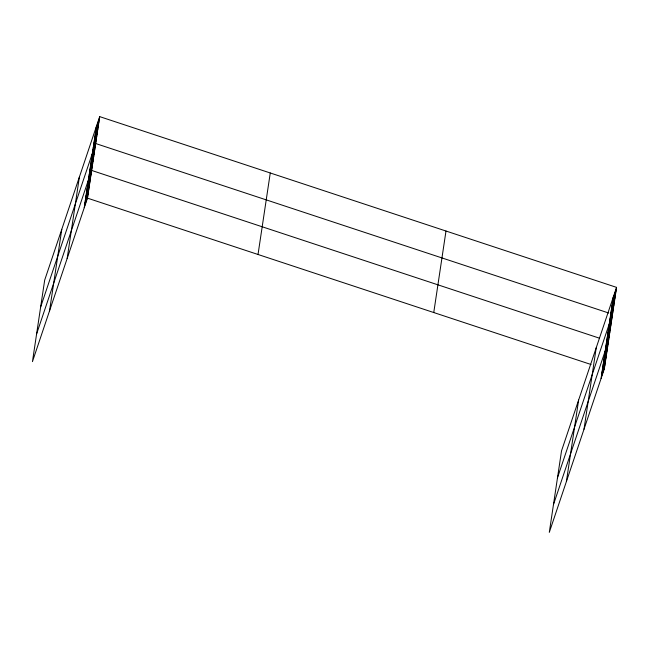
<?xml version="1.0" encoding="UTF-8"?>
<svg xmlns="http://www.w3.org/2000/svg" width="649" height="649" viewBox="0 0 649 649"><rect width="100%" height="100%" fill="white"/><g stroke="black" fill="none" stroke-linecap="round" stroke-linejoin="round"><path stroke-width="0.97" d="M49.543 310.83L61.777 229.324M67.155 258.497L79.389 176.99M84.248 207.704L96.49 126.19M99.703 116.633L44.684 280.117L32.45 361.631L87.469 198.14L99.703 116.633L616.55 287.369L604.316 368.883L549.297 532.367L561.531 450.86L616.55 287.369M258.026 254.481L270.268 172.975M433.759 312.534L445.993 231.028M566.39 481.574L578.624 400.068M584.003 429.24L596.236 347.726M601.096 378.448L613.329 296.934M96.214 127.983L99.435 118.426M95.947 129.776L99.167 120.219M95.679 131.569L98.899 122.012M95.411 133.361L98.632 123.805M95.143 135.162L98.356 125.598M94.876 136.955L98.088 127.391M94.6 138.748L97.821 129.183M94.332 140.541L97.553 130.976M94.064 142.334L97.285 132.769M93.797 144.127L97.017 134.562M93.529 145.92L96.742 136.355M93.253 147.712L96.474 138.148M92.985 149.505L96.206 139.941M92.718 151.298L95.938 141.733M40.644 307.018L95.671 143.526L608.721 313.021M92.182 154.884L95.395 145.319M91.915 156.677L95.127 147.112M91.639 158.47L94.859 148.905M91.371 160.262L94.592 150.698M91.103 162.055L94.324 152.491M90.836 163.848L94.056 154.284M90.568 165.641L93.781 156.085M90.292 167.434L93.513 157.877M90.024 169.227L93.245 159.67M89.757 171.02L92.977 161.463M89.489 172.812L92.71 163.256M89.221 174.613L92.434 165.049M88.954 176.406L92.166 166.842M88.678 178.199L91.898 168.635M36.612 333.919L91.631 170.427L599.003 338.04M88.15 181.72L91.371 172.155M87.891 183.456L91.111 173.891M87.631 185.184L90.852 175.619M87.372 186.92L90.592 177.355M87.112 188.648L90.333 179.083M86.852 190.384L90.073 180.82M86.593 192.112L89.813 182.547M86.333 193.848L89.554 184.284M86.074 195.576L89.286 186.012M85.814 197.312L89.027 187.748M85.554 199.04L88.767 189.484M85.295 200.776L88.507 191.212M85.035 202.504L88.248 192.948M84.776 204.24L87.988 194.676M84.508 205.968L87.729 196.412M613.062 298.727L616.282 289.162M612.794 300.519L616.015 290.955M612.526 302.312L615.739 292.748M612.258 304.105L615.471 294.541M611.983 305.898L615.203 296.333M611.715 307.691L614.936 298.134M611.447 309.484L614.668 299.927M611.18 311.277L614.4 301.72M610.912 313.069L614.124 303.513M610.636 314.862L613.857 305.306M610.368 316.655L613.589 307.099M610.101 318.456L613.321 308.892M609.833 320.249L613.054 310.684M609.565 322.042L612.778 312.477M557.491 477.761L612.51 314.27L610.62 313.645M609.022 325.628L612.242 316.063M608.754 327.421L611.975 317.856M608.486 329.213L611.707 319.649M608.218 331.006L611.439 321.442M607.951 332.799L611.163 323.234M607.683 334.592L610.896 325.027M607.407 336.385L610.628 326.82M607.139 338.178L610.36 328.613M606.872 339.971L610.092 330.406M606.604 341.763L609.817 332.199M606.336 343.556L609.549 333.992M606.061 345.349L609.281 335.784M605.793 347.142L609.013 337.585M605.525 348.935L608.746 339.378M553.451 504.654L608.478 341.171L606.58 340.538M604.998 352.464L608.218 342.899M604.738 354.192L607.951 344.635M604.479 355.928L607.691 346.363M604.219 357.656L607.432 348.099M603.959 359.392L607.172 349.827M603.7 361.12L606.912 351.563M603.44 362.856L606.653 353.291M603.172 364.584L606.393 355.027M602.913 366.32L606.134 356.755M602.653 368.048L605.874 358.491M602.394 369.784L605.614 360.219M602.134 371.512L605.355 361.955M601.874 373.248L605.095 363.683M601.615 374.976L604.836 365.419M601.355 376.712L604.576 367.147M87.469 198.14L591.052 364.503M602.418 368.259L604.316 368.883"/></g></svg>
